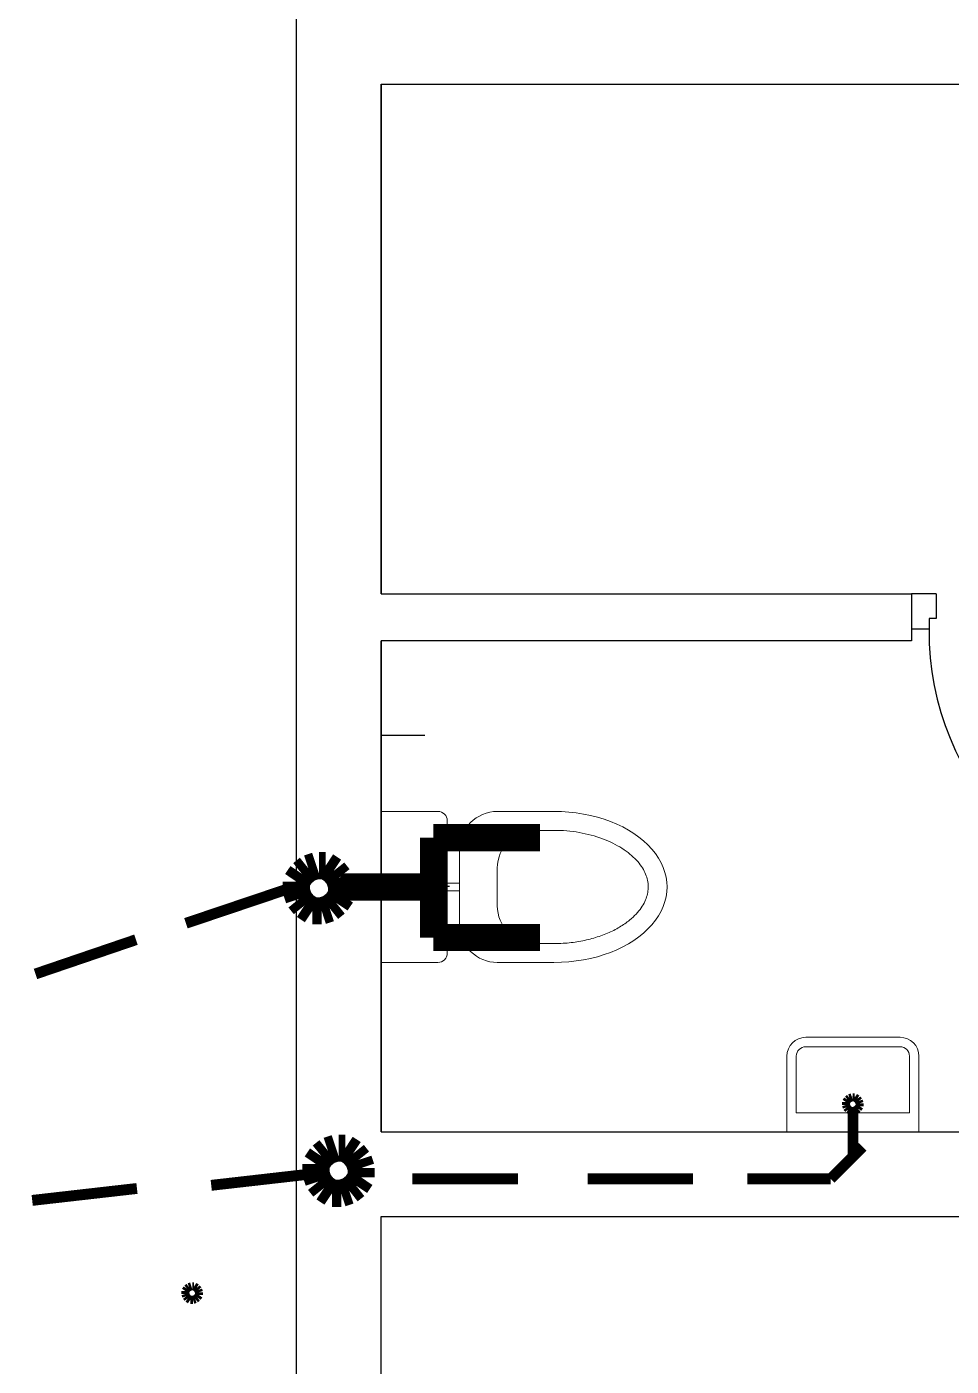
# Model space of a CAD drawing. Header units: millimetres. Extents: x -7698 to 47223, y 0 to 22596.
# Drawn here: x -715 to 1736, y 6829 to 10377 of the extents above; entities that cross this region are included whole.
import ezdxf

# ---------------------------------------------------------------- set-up
doc = ezdxf.new("R2010")
doc.units = ezdxf.units.MM
doc.layers.add('DOORS', color=50, linetype='Continuous')
for name, color, linetype, lineweight in [('Fixtures', 7, 'Continuous', 5), ('SWP', 10, 'Continuous', 20), ('WALLS', 80, 'Continuous', 30), ('WWP', 150, 'Continuous', 20)]:
    doc.layers.add(name, color=color, linetype=linetype, lineweight=lineweight)

# ---------------------------------------------------------------- blocks, each defined once
blk = doc.blocks.new('wc')
for p, q in [((0, 457.6), (0, 307.6)), ((50, 457.6), (50, 407.6)), ((350, 407.6), (350, 457.6)), ((400, 307.6), (400, 457.6)), ((150, 307.6), (250, 307.6)), ((100, 207.6), (300, 207.6)), ((190, 207.6), (190, 175)), ((210, 207.6), (210, 175)), ((0, 150), (0, 0)), ((25, 175), (375, 175)), ((400, 0), (400, 150)), ((0, 0), (400, 0))]:
    blk.add_line(p, q)
for centre, radius, start, end in [((150, 407.6), 100, 180, 270), ((250, 407.6), 100, 270, 0), ((100, 307.6), 100, 180, 270), ((300, 307.6), 100, 270, 0), ((300, 307.6), 100, 270, 0), ((25, 150), 25, 90, 180), ((375, 150), 25, 360, 90)]:
    blk.add_arc(centre, radius, start, end)
blk.add_ellipse((200, 457.6), major_axis=(0, 300), ratio=0.666667, start_param=4.712389, end_param=7.853982)
blk.add_open_spline([(350, 457.6), (350, 465.8), (349.7, 474.1), (348.4, 496.3), (346.8, 510.2), (342.1, 537.3), (339.1, 550.5), (331.7, 575.9), (327.4, 588), (317.7, 610.9), (312.3, 621.6), (300.6, 641.3), (294.4, 650.2), (282.6, 664.6), (277.2, 670.4), (266.3, 680.6), (260.8, 685.1), (249.7, 692.8), (244.1, 696), (233.1, 701.1), (227.7, 703.1), (216.9, 706), (211.6, 706.9), (201, 707.7), (195.7, 707.6), (185.1, 706.4), (179.7, 705.3), (168.9, 701.9), (163.4, 699.7), (152.4, 694), (146.8, 690.5), (135.7, 682.3), (130.2, 677.6), (119.3, 666.8), (114, 660.7), (103.7, 647.4), (98.8, 640.1), (89.4, 624.4), (84.9, 616), (76.7, 598.2), (73, 588.8), (66.2, 569.3), (63.3, 559.1), (58.2, 538.2), (56.1, 527.4), (52.7, 505.5), (51.5, 494.4), (50.3, 474.6), (50, 466.1), (50, 457.6)], degree=3, knots=[4.712389, 4.712389, 4.712389, 4.712389, 4.805294, 4.805294, 4.96378, 4.96378, 5.122267, 5.122267, 5.280753, 5.280753, 5.439239, 5.439239, 5.597725, 5.597725, 5.724795, 5.724795, 5.851866, 5.851866, 5.978936, 5.978936, 6.106006, 6.106006, 6.233076, 6.233076, 6.360146, 6.360146, 6.487216, 6.487216, 6.614287, 6.614287, 6.741357, 6.741357, 6.868427, 6.868427, 6.995497, 6.995497, 7.122567, 7.122567, 7.249638, 7.249638, 7.376708, 7.376708, 7.503778, 7.503778, 7.630848, 7.630848, 7.757918, 7.757918, 7.853982, 7.853982, 7.853982, 7.853982])
blk = doc.blocks.new('BASIN350')
for p, q in [((300, 250), (50, 250)), ((300, 225), (50, 225)), ((0, 200), (0, 0)), ((25, 200), (25, 50)), ((325, 50), (325, 200)), ((350, 0), (350, 200)), ((25, 50), (325, 50)), ((0, 0), (350, 0))]:
    blk.add_line(p, q)
for radius in [17.4, 12.4]:
    blk.add_circle((175, 75), radius)
for centre, radius, start, end in [((50, 200), 50, 90, 180), ((300, 200), 50, 0, 90), ((50, 200), 25, 90, 180), ((300, 200), 25, 360, 90)]:
    blk.add_arc(centre, radius, start, end)

msp = doc.modelspace()

# ---------------------------------------------------------------- linework, layer by layer
at = {"layer": 'DOORS'}
for p, q in [((1695.7, 8875), (1630, 8875)), ((1630, 8875), (1630, 8781.1)), ((1695.7, 8875), (1695.7, 8809.3)), ((1695.7, 8809.3), (1676.9, 8809.3)), ((1676.9, 8809.3), (1676.9, 8781.1)), ((1676.9, 8781.1), (1630, 8781.1))]:
    msp.add_line(p, q, dxfattribs=at)
msp.add_arc((2421.8, 8774.8), 744.9, 179.5161, 269.0335, dxfattribs=at)
at = {"layer": 'SWP'}
for points, const_width in [([(645.6, 8228.8), (363.4, 8228.8)], 72), ([(363.4, 8228.8), (363.4, 7964.2)], 72), ([(0, 8112.4), (14.2, 8133.4)], 72), ([(14.2, 8133.4), (31.8, 8147.6)], 72), ([(31.8, 8147.6), (53, 8154.6)], 72), ([(60, 8154.6), (77.6, 8154.6)], 72), ([(77.6, 8154.6), (98.8, 8140.6)], 72), ([(98.8, 8140.6), (112.8, 8123)], 72), ([(0, 8087.6), (0, 8112.4)], 72), ([(112.8, 8123), (120, 8101.8)], 72), ([(116.4, 8098.2), (363.4, 8098.2)], 72), ([(120, 8101.8), (120, 8077)], 72), ([(-292.8, 8002), (-4.2, 8099.2)], 28.8), ([(7, 8066.4), (0, 8087.6)], 72), ([(21.2, 8048.8), (7, 8066.4)], 72), ([(105.8, 8055.8), (88.2, 8041.8)], 72), ([(120, 8077), (105.8, 8055.8)], 72), ([(42.4, 8034.8), (21.2, 8048.8)], 72), ([(67, 8034.8), (42.4, 8034.8)], 72), ([(88.2, 8041.8), (67, 8034.8)], 72), ([(645.6, 7964.2), (363.4, 7964.2)], 72), ([(-691.4, 7867.8), (-425.1, 7958.5)], 28.8)]:
    msp.add_lwpolyline(points, dxfattribs=dict(at, const_width=const_width))
at = {"layer": 'WALLS'}
for p, q in [((0, 0), (0, 14175)), ((225, 10225), (6425, 10225)), ((225, 8875), (225, 10225)), ((225, 10225), (225, 8875)), ((225, 8875), (1630, 8875)), ((1630, 8875), (1630, 8750)), ((225, 7450), (225, 8750)), ((1630, 8750), (225, 8750)), ((225, 8750), (225, 7450)), ((225, 8500), (340.6, 8500)), ((225, 8100), (405.7, 8100)), ((225, 7450), (2725, 7450)), ((225, 7225), (2225, 7225)), ((225, 4450), (225, 7225))]:
    msp.add_line(p, q, dxfattribs=at)
at = {"layer": 'WWP'}
for points, const_width in [([(1456.7, 7528.3), (1460.9, 7534.6)], 21.6), ([(1456.7, 7520.8), (1456.7, 7528.3)], 21.6), ([(1458.8, 7514.5), (1456.7, 7520.8)], 21.6), ([(1463, 7509.2), (1458.8, 7514.5)], 21.6), ([(1460.9, 7534.6), (1466.2, 7538.8)], 21.6), ([(1466.2, 7538.8), (1472.6, 7540.9)], 21.6), ([(1475.2, 7384.1), (1475.2, 7514.8)], 28.8), ([(1474.7, 7540.9), (1480, 7540.9)], 21.6), ([(1480, 7540.9), (1486.3, 7536.7)], 21.6), ([(1488.4, 7511.3), (1483.1, 7507.1)], 21.6), ([(1486.3, 7536.7), (1490.5, 7531.4)], 21.6), ([(1492.7, 7517.6), (1488.4, 7511.3)], 21.6), ([(1490.5, 7531.4), (1492.7, 7525.1)], 21.6), ([(1492.7, 7525.1), (1492.7, 7517.6)], 21.6), ([(1469.4, 7505), (1463, 7509.2)], 21.6), ([(1476.8, 7505), (1469.4, 7505)], 21.6), ([(1483.1, 7507.1), (1476.8, 7505)], 21.6), ([(51.9, 7364.3), (66.1, 7385.3)], 72), ([(66.1, 7385.3), (83.7, 7399.5)], 72), ([(83.7, 7399.5), (104.9, 7406.5)], 72), ([(111.9, 7406.5), (129.5, 7406.5)], 72), ([(129.5, 7406.5), (150.7, 7392.5)], 72), ([(150.7, 7392.5), (164.7, 7374.9)], 72), ([(1416.1, 7325.1), (1500.9, 7409.8)], 28.8), ([(51.9, 7339.5), (51.9, 7364.3)], 72), ([(164.7, 7374.9), (171.9, 7353.7)], 72), ([(171.9, 7353.7), (171.9, 7328.9)], 72), ([(-225.6, 7307.9), (51.9, 7339.5)], 28.8), ([(58.9, 7318.3), (51.9, 7339.5)], 72), ([(73.1, 7300.7), (58.9, 7318.3)], 72), ([(171.9, 7328.9), (157.7, 7307.7)], 72), ([(-700.1, 7268), (-422.5, 7299.6)], 28.8), ([(94.3, 7286.7), (73.1, 7300.7)], 72), ([(118.9, 7286.7), (94.3, 7286.7)], 72), ([(140.1, 7293.7), (118.9, 7286.7)], 72), ([(157.7, 7307.7), (140.1, 7293.7)], 72), ([(307.6, 7325.1), (587, 7325.1)], 28.8), ([(772.2, 7325.1), (1051.6, 7325.1)], 28.8), ([(1195.6, 7325.1), (1416.1, 7325.1)], 28.8), ([(-294.1, 7027.8), (-289.9, 7034.1)], 21.6), ([(-294.1, 7020.3), (-294.1, 7027.8)], 21.6), ([(-292, 7014), (-294.1, 7020.3)], 21.6), ([(-287.8, 7008.7), (-292, 7014)], 21.6), ([(-289.9, 7034.1), (-284.6, 7038.3)], 21.6), ([(-284.6, 7038.3), (-278.2, 7040.4)], 21.6), ([(-276.1, 7040.4), (-270.9, 7040.4)], 21.6), ([(-270.9, 7040.4), (-264.5, 7036.2)], 21.6), ([(-264.5, 7036.2), (-260.3, 7030.9)], 21.6), ([(-258.1, 7017.1), (-262.4, 7010.8)], 21.6), ([(-260.3, 7030.9), (-258.1, 7024.6)], 21.6), ([(-258.1, 7024.6), (-258.1, 7017.1)], 21.6), ([(-281.4, 7004.5), (-287.8, 7008.7)], 21.6), ([(-274, 7004.5), (-281.4, 7004.5)], 21.6), ([(-267.7, 7006.6), (-274, 7004.5)], 21.6), ([(-262.4, 7010.8), (-267.7, 7006.6)], 21.6)]:
    msp.add_lwpolyline(points, dxfattribs=dict(at, const_width=const_width))

# ---------------------------------------------------------------- block references
at = {"layer": 'Fixtures', "rotation": 270}
msp.add_blockref('wc', (225, 8298.2), dxfattribs=at)
at = {"layer": 'Fixtures'}
msp.add_blockref('BASIN350', (1300, 7450), dxfattribs=at)

doc.saveas('drawing.dxf')
